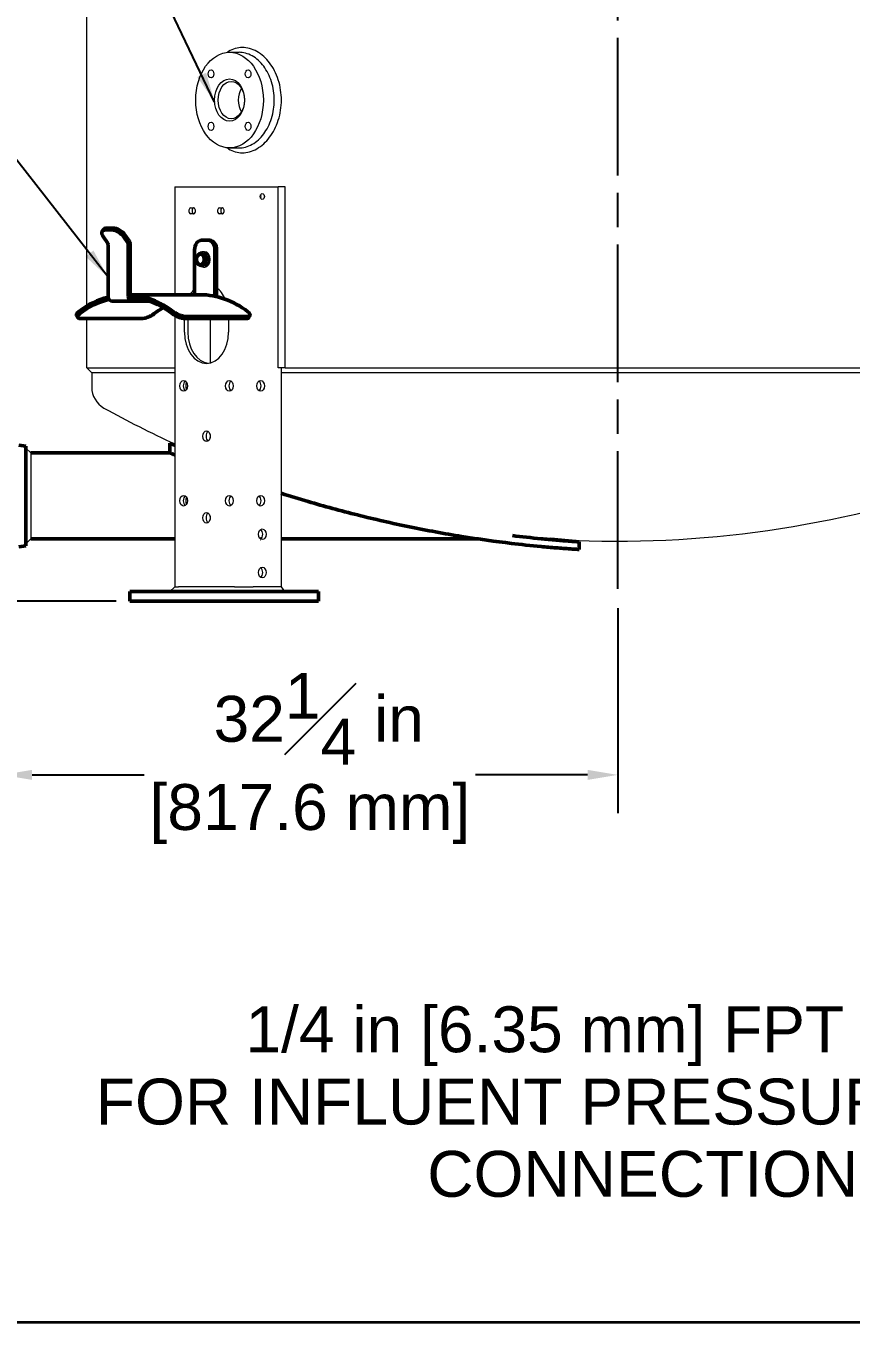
# Model space of a CAD drawing. Header units: inches. Extents: x 20 to 536, y 8 to 344.
# Drawn here: x 82.2 to 125.3, y 8 to 75.7 of the extents above; entities that cross this region are included whole.
import ezdxf

# ---------------------------------------------------------------- set-up
doc = ezdxf.new("R2010")
doc.units = ezdxf.units.IN
doc.header["$LTSCALE"] = 16
doc.header["$MEASUREMENT"] = 0
doc.linetypes.add('CHAIN', pattern=[0.7087, 0.4724, -0.0591, 0.1181, -0.0591])
doc.layers.get('0').update_dxf_attribs({"lineweight": 25})
for name, color, linetype, lineweight in [('Border', 7, 'Continuous', 35), ('Dimension (ANSI)', 7, 'Continuous', 25), ('Symbol (ANSI)', 7, 'Continuous', 25), ('Visible (ANSI)', 7, 'Continuous', 50)]:
    doc.layers.add(name, color=color, linetype=linetype, lineweight=lineweight)
doc.layers.add('Centerline', color=5, linetype='CHAIN', lineweight=25, true_color=0x0000ff)
doc.styles.add('Standard D-E', font='arial.ttf')
doc.dimstyles.new('in [mm] D-E NeptuneBenson', dxfattribs={"dimscale": 16, "dimtxt": 0.15, "dimasz": 0.098425, "dimexe": 0.125, "dimexo": 0.063, "dimgap": 0.031496, "dimtad": 0, "dimtih": 1, "dimtoh": 1, "dimdec": 4, "dimrnd": 1e-08, "dimzin": 3, "dimdsep": 46, "dimlunit": 5, "dimtxsty": 'Standard D-E', "dimcen": 0.09, "dimdle": 0.393701, "dimclrd": 256, "dimclre": 256, "dimclrt": 256, "dimadec": 1, "dimazin": 1, "dimtfac": 1, "dimtofl": 0, "dimtmove": 0, "dimatfit": 3, "dimfxl": 1, "dimfrac": 1, "dimtolj": 1, "dimtzin": 4, "dimlwd": -1, "dimlwe": -1, "dimarcsym": 0})
doc.dimstyles.new('in [mm] D-E NeptuneBenson$7', dxfattribs={"dimscale": 16, "dimtxt": 0.15, "dimasz": 0.098425, "dimexe": 0.125, "dimexo": 0.063, "dimgap": 0.031496, "dimtad": 0, "dimtih": 1, "dimtoh": 1, "dimdec": 4, "dimrnd": 1e-08, "dimzin": 3, "dimdsep": 46, "dimlunit": 5, "dimtxsty": 'Standard D-E', "dimcen": 0.09, "dimdle": 0.393701, "dimclrd": 256, "dimclre": 256, "dimclrt": 256, "dimadec": 1, "dimazin": 1, "dimtfac": 1, "dimtofl": 0, "dimtmove": 0, "dimatfit": 3, "dimfxl": 1, "dimfrac": 1, "dimtolj": 1, "dimtzin": 4, "dimlwd": -1, "dimlwe": -1, "dimarcsym": 0})

# ---------------------------------------------------------------- blocks, each defined once
blk = doc.blocks.new('Borders 22x34_D')
at = {"layer": 'Border'}
for q in [(33.5, 0.5), (7.8115, 0.5)]:
    blk.add_line((1.25, 0.5), q, dxfattribs=at)
blk = doc.blocks.new('*D23')
at = {"layer": 'Defpoints', "color": 0, "transparency": 16777216}
for p in [(52.701, 133.866), (84.016, 133.866), (87.587, 45.678)]:
    blk.add_point(p, dxfattribs=at)
at = {"layer": 'Dimension (ANSI)', "transparency": 16777216}
for p, q in [((83.008, 133.866), (50.701, 133.866)), ((52.701, 132.291), (52.701, 109.677)), ((52.701, 47.253), (52.701, 99.641)), ((86.579, 45.678), (50.701, 45.678))]:
    blk.add_line(p, q, dxfattribs=at)
for points in [[(52.438, 132.291), (52.963, 132.291), (52.701, 133.866)], [(52.438, 47.253), (52.963, 47.253), (52.701, 45.678)]]:
    blk.add_solid(points, dxfattribs=at)
at = {"layer": 'Dimension (ANSI)', "transparency": 16777216, "char_height": 2.4, "attachment_point": 5, "style": 'Standard D-E'}
for s, insert in [('\\A1; 88{\\H1x;\\S3#16;} in', (52.701, 107.635)), ('\\A1;[2240.0 mm]', (52.701, 102.617))]:
    blk.add_mtext(s, dxfattribs=dict(at, insert=insert))
blk = doc.blocks.new('*D28')
at = {"layer": 'Defpoints', "color": 0, "transparency": 16777216}
for p in [(34.939, 144.01), (37.41, 144.01), (87.88, 45.678)]:
    blk.add_point(p, dxfattribs=at)
at = {"layer": 'Dimension (ANSI)', "transparency": 16777216}
for p, q in [((34.939, 142.435), (34.939, 99.71)), ((34.939, 47.253), (34.939, 89.719)), ((86.872, 45.678), (32.939, 45.678))]:
    blk.add_line(p, q, dxfattribs=at)
for points in [[(34.676, 142.435), (35.201, 142.435), (34.939, 144.01)], [(34.676, 47.253), (35.201, 47.253), (34.939, 45.678)]]:
    blk.add_solid(points, dxfattribs=at)
at = {"layer": 'Dimension (ANSI)', "transparency": 16777216, "char_height": 2.4, "attachment_point": 5, "style": 'Standard D-E'}
for s, insert in [('\\A1; 98{\\H1x;\\S5#16;} in', (34.939, 97.668)), ('\\A1;[2497.6 mm]', (34.939, 92.672))]:
    blk.add_mtext(s, dxfattribs=dict(at, insert=insert))
blk = doc.blocks.new('*D30')
at = {"layer": 'Defpoints', "color": 0, "transparency": 16777216}
for p in [(80.9, 46.678), (113.09, 46.319), (113.09, 36.599)]:
    blk.add_point(p, dxfattribs=at)
at = {"layer": 'Dimension (ANSI)', "transparency": 16777216}
for p, q in [((80.9, 45.67), (80.9, 34.599)), ((113.09, 45.311), (113.09, 34.599)), ((82.475, 36.599), (88.329, 36.599)), ((111.516, 36.599), (105.662, 36.599))]:
    blk.add_line(p, q, dxfattribs=at)
for points in [[(82.475, 36.862), (82.475, 36.337), (80.9, 36.599)], [(111.516, 36.862), (111.516, 36.337), (113.09, 36.599)]]:
    blk.add_solid(points, dxfattribs=at)
at = {"layer": 'Dimension (ANSI)', "transparency": 16777216, "char_height": 2.4, "attachment_point": 5, "style": 'Standard D-E'}
for s, insert in [('\\A1; 32{\\H1x;\\S1#4;} in', (96.995, 39.53)), ('\\A1;[817.6 mm]', (96.995, 34.557))]:
    blk.add_mtext(s, dxfattribs=dict(at, insert=insert))
blk = doc.blocks.new('*D31')
at = {"layer": 'Defpoints', "color": 0, "transparency": 16777216}
for p in [(71.053, 51.178), (76.353, 51.178), (87.88, 45.678)]:
    blk.add_point(p, dxfattribs=at)
at = {"layer": 'Dimension (ANSI)', "transparency": 16777216}
for p, q in [((75.345, 51.178), (69.053, 51.178)), ((71.053, 49.603), (71.053, 47.253)), ((86.872, 45.678), (69.053, 45.678)), ((71.053, 45.678), (71.053, 37.53)), ((71.053, 37.53), (69.478, 37.53))]:
    blk.add_line(p, q, dxfattribs=at)
for points in [[(70.79, 49.603), (71.315, 49.603), (71.053, 51.178)], [(70.79, 47.253), (71.315, 47.253), (71.053, 45.678)]]:
    blk.add_solid(points, dxfattribs=at)
at = {"layer": 'Dimension (ANSI)', "transparency": 16777216, "char_height": 2.4, "attachment_point": 5, "style": 'Standard D-E'}
for s, insert in [('\\A1; 5{\\H1x;\\S1#2;} in', (60.811, 40.465)), ('\\A1;[139.7 mm]', (60.811, 35.488))]:
    blk.add_mtext(s, dxfattribs=dict(at, insert=insert))

msp = doc.modelspace()

# ---------------------------------------------------------------- linework, layer by layer
at = {"layer": 'Centerline', "ltscale": 0.952448}
msp.add_line((113.09041, 46.31921), (113.09041, 145.96279), dxfattribs=at)
at = {"layer": 'Visible (ANSI)', "linetype": 'Continuous', "lineweight": 18}
for p, q in [((85.33839, 61.10299), (85.33839, 109.11565)), ((92.79502, 74.36565), (93.2903, 74.36565)), ((92.79502, 69.36565), (93.2903, 69.36565)), ((89.93192, 67.32815), (90.13401, 67.32815)), ((89.93192, 67.32815), (89.93192, 61.69498)), ((90.13401, 67.32815), (93.04729, 67.32815)), ((93.04729, 67.32815), (94.0231, 67.32815)), ((94.0231, 67.32815), (95.33112, 67.32815)), ((95.70203, 67.32815), (95.33112, 67.32815)), ((95.33112, 57.86565), (95.33112, 67.32815)), ((95.70203, 57.86565), (95.70203, 67.32815)), ((90.77394, 66.23315), (90.90829, 66.23315)), ((90.90829, 65.92315), (90.77394, 65.92315)), ((92.27301, 66.23315), (92.40736, 66.23315)), ((92.40736, 65.92315), (92.27301, 65.92315)), ((91.44216, 63.94415), (91.49873, 63.94415)), ((91.44216, 63.13215), (91.49873, 63.13215)), ((85.33839, 57.86565), (85.33839, 60.44547)), ((89.93192, 60.62028), (89.93192, 46.42815)), ((90.43807, 59.73815), (90.43807, 60.44668)), ((90.61484, 60.44547), (90.61484, 59.73815)), ((91.77879, 60.44547), (91.77879, 58.13001)), ((92.74324, 60.44547), (92.74324, 59.73815)), ((85.33839, 57.86565), (89.93192, 57.86565)), ((85.59041, 57.61565), (85.34041, 57.86565)), ((85.59041, 57.61565), (85.59041, 56.86539)), ((89.93192, 57.61565), (85.59041, 57.61565)), ((95.70203, 57.86565), (95.33112, 57.86565)), ((95.4911, 57.86565), (95.4911, 46.42815)), ((130.68973, 57.61565), (95.4911, 57.61565)), ((95.70203, 57.86565), (130.4788, 57.86565)), ((91.77879, 54.38439), (91.77879, 54.20991)), ((82.40041, 53.42815), (82.15041, 53.67815)), ((82.40041, 53.42815), (82.40041, 48.92815)), ((91.77879, 50.12139), (91.77879, 49.94691)), ((82.40041, 48.92815), (82.15041, 48.67815)), ((89.93192, 46.42815), (89.68192, 46.17815)), ((89.93192, 46.42815), (90.13401, 46.42815)), ((93.04729, 46.42815), (90.13401, 46.42815)), ((93.04729, 46.42815), (94.0231, 46.42815)), ((95.4911, 46.42815), (94.0231, 46.42815)), ((95.4911, 46.42815), (95.66787, 46.17815))]:
    msp.add_line(p, q, dxfattribs=at)
at = {"layer": 'Visible (ANSI)'}
for p, q in [((86.20382, 65.1099), (86.13882, 65.01798)), ((86.29706, 65.08286), (86.65062, 65.08286)), ((86.71562, 65.17478), (86.36206, 65.17478)), ((86.41675, 64.41359), (86.19351, 64.7293)), ((87.25417, 64.7293), (87.47741, 64.41359)), ((87.54241, 64.50551), (87.31917, 64.82123)), ((91.32195, 64.53815), (91.6755, 64.53815)), ((91.76743, 64.53815), (91.6755, 64.53815)), ((86.44368, 61.62518), (86.44368, 64.32167)), ((87.50434, 64.32167), (87.50434, 61.62518)), ((87.59626, 61.62518), (87.59626, 64.32167)), ((90.9684, 61.69498), (90.9684, 64.03815)), ((91.39804, 63.86046), (91.26164, 63.86046)), ((91.39804, 63.86046), (91.50334, 63.79608)), ((91.60863, 63.73169), (91.47223, 63.73169)), ((91.50334, 63.79608), (91.60863, 63.73169)), ((91.60863, 63.73169), (91.62185, 63.57053)), ((92.02906, 64.03815), (92.02906, 61.62518)), ((92.12098, 61.62518), (92.12098, 64.03815)), ((91.45092, 63.21584), (91.31451, 63.21584)), ((91.54299, 63.31261), (91.45092, 63.21584)), ((91.63507, 63.40938), (91.49867, 63.40938)), ((91.63507, 63.40938), (91.54299, 63.31261)), ((91.62185, 63.57053), (91.63507, 63.40938)), ((91.27387, 61.69498), (87.59626, 61.69498)), ((87.68819, 61.36518), (86.62753, 61.36518)), ((88.09395, 61.49518), (87.68819, 61.49518)), ((87.68819, 61.36518), (88.57918, 61.36518)), ((84.84638, 60.50777), (84.79727, 60.61769)), ((88.18561, 60.44547), (85.00363, 60.44547)), ((90.47304, 60.44547), (93.65502, 60.44547)), ((93.70412, 60.55537), (90.52214, 60.55537)), ((93.81227, 60.50777), (93.86138, 60.61769)), ((82.15041, 53.78772), (81.78041, 53.83315)), ((82.15041, 48.56858), (82.15041, 53.78772)), ((89.67913, 53.92815), (89.67913, 53.42815)), ((89.67913, 53.42815), (82.40041, 53.42815)), ((82.40041, 48.92815), (89.93192, 48.92815)), ((94.41436, 48.92815), (94.42671, 48.92815)), ((95.4911, 48.92815), (105.80275, 48.92815)), ((109.58595, 48.92679), (111.07233, 48.77765)), ((111.07233, 48.77765), (111.07233, 48.38061)), ((82.15041, 48.56858), (81.78041, 48.52315)), ((87.58686, 46.17815), (87.87976, 46.17815)), ((87.58686, 46.17815), (87.58686, 45.67815)), ((93.62146, 46.17815), (87.87976, 46.17815)), ((93.62146, 46.17815), (95.03568, 46.17815)), ((97.157, 46.17815), (95.03568, 46.17815)), ((97.157, 46.17815), (97.44989, 46.17815)), ((97.44989, 46.17815), (97.44989, 45.67815)), ((87.87976, 45.67815), (87.58686, 45.67815)), ((93.62146, 45.67815), (87.87976, 45.67815)), ((95.03568, 45.67815), (93.62146, 45.67815)), ((97.157, 45.67815), (95.03568, 45.67815)), ((97.44989, 45.67815), (97.157, 45.67815))]:
    msp.add_line(p, q, dxfattribs=at)
at = {"layer": 'Visible (ANSI)', "linetype": 'Continuous', "lineweight": 18}
for centre, radius, start, end in [((86.83841, 56.86539), 1.248, 180, 240.9488246), ((113.09041, 104.12565), 55.31, 240.9488246, 245.2472322), ((113.09041, 104.12565), 55.31, 266.367281, 288.5537465)]:
    msp.add_arc(centre, radius, start, end, dxfattribs=at)
for centre, major_axis in [((92.79502, 71.86565), (0, 2.5)), ((91.82627, 73.23567), (0, 0.21094)), ((93.76377, 73.23567), (0, -0.21094)), ((92.79502, 71.86565), (0, -1.105)), ((92.88694, 71.86565), (0, 0.975)), ((91.82627, 70.49563), (0, 0.21094)), ((93.76377, 70.49563), (0, -0.21094)), ((94.50893, 66.82815), (0, -0.155)), ((90.39423, 56.92815), (0, -0.28)), ((92.78708, 56.92815), (0, -0.28)), ((94.41908, 56.92815), (0, 0.28)), ((91.59065, 54.29715), (0, -0.28)), ((90.39423, 50.92815), (0, -0.28)), ((92.78708, 50.92815), (0, -0.28)), ((94.41908, 50.92815), (0, 0.28)), ((91.59065, 50.03415), (0, -0.28)), ((94.50893, 49.17415), (0, -0.28)), ((94.50893, 47.17415), (0, -0.28))]:
    msp.add_ellipse(centre, major_axis=major_axis, ratio=0.70710678, dxfattribs=at)
for centre, major_axis, start_param, end_param in [((93.94053, 71.86565), (0, -0.975), 4.01124167, 5.41353629), ((94.33215, 66.82815), (0, 0.155), 4.07971898, 5.34505898), ((90.77394, 66.07815), (0, -0.155), 3.14159265, 6.28318531), ((90.95072, 66.07815), (0, 0.155), 0.19477764, 2.94681501), ((90.90829, 66.07815), (0, 0.155), 3.14159265, 6.28318531), ((92.27301, 66.07815), (0, -0.155), 3.14159265, 6.28318531), ((92.44979, 66.07815), (0, 0.155), 0.19477764, 2.94681501), ((92.40736, 66.07815), (0, 0.155), 3.14159265, 6.28318531), ((91.44216, 63.53815), (0, -0.406), 5.48647765, 10.07843389), ((91.49873, 63.53815), (0, -0.406), 0, 3.14159265), ((91.59065, 60.61815), (0, 1.63), 0.57029133, 0.84913897), ((91.76743, 60.61815), (0, -1.63), 3.90758363, 3.99073162), ((91.59065, 60.61815), (0, -1.63), 2.11404801, 2.66345926), ((91.59065, 59.73815), (0, -1.63), 4.71238898, 7.85398163), ((91.76743, 59.73815), (0, -1.63), 4.71238898, 6.20642283), ((90.571, 56.92815), (0, -0.28), 3.60436277, 5.82041519), ((90.70677, 56.92815), (0, 0.28), 0.90964484, 2.23194781), ((92.96385, 56.92815), (0, -0.28), 3.60436277, 5.82041519), ((94.2423, 56.92815), (0, 0.28), 3.60436277, 5.82041519), ((91.76743, 54.29715), (0, -0.28), 3.60436277, 5.82041519), ((90.571, 50.92815), (0, -0.28), 3.60436277, 5.82041519), ((90.70677, 50.92815), (0, 0.28), 0.90964484, 2.23194781), ((92.96385, 50.92815), (0, -0.28), 3.60436277, 5.82041519), ((94.2423, 50.92815), (0, 0.28), 3.60436277, 5.82041519), ((91.76743, 50.03415), (0, -0.28), 3.60436277, 5.82041519), ((94.33215, 49.17415), (0, 0.28), 3.60436277, 5.82041519), ((94.33215, 47.17415), (0, 0.28), 3.60436277, 5.82041519)]:
    msp.add_ellipse(centre, major_axis=major_axis, ratio=0.70710678, start_param=start_param, end_param=end_param, dxfattribs=at)
at = {"layer": 'Visible (ANSI)'}
for centre, major_axis, ratio, start_param, end_param in [((86.54706, 64.7293), (-0.40825, 0.28868), 0.5, 5.6677056, 7.23850193), ((86.61206, 64.82123), (-0.40825, 0.28868), 0.5, 5.6677056, 6.28318531), ((86.90062, 64.7293), (0.40825, -0.28868), 0.5, 0.95531662, 2.52611294), ((86.96562, 64.82123), (-0.40825, 0.28868), 0.5, 4.09690927, 5.6677056), ((86.35175, 64.32167), (0, -0.13), 0.70710678, 1.57079633, 2.35619449), ((87.41241, 64.32167), (0, 0.13), 0.70710678, 4.71238898, 5.49778714), ((87.41241, 64.32167), (0, -0.26), 0.70710678, 1.57079633, 2.35619449), ((91.32195, 64.03815), (0, 0.5), 0.70710678, 0, 1.57079633), ((91.6755, 64.03815), (0, 0.5), 0.70710678, 4.71238898, 6.28318531), ((91.76743, 64.03815), (0, 0.5), 0.70710678, 4.71238898, 6.28318531), ((91.27033, 63.53815), (0, -0.281), 0.70710678, 3.78067574, 4.82787329), ((91.27033, 63.53815), (0, 0.281), 0.70710678, 5.87507084, 6.92226839), ((91.27033, 63.53815), (0, 0.281), 0.70710678, 4.82787329, 5.87507084), ((91.44216, 63.53815), (0, 0.281), 0.70710678, 5.60851897, 6.14162272), ((91.44216, 63.53815), (0, -0.281), 0.70710678, 1.26267001, 2.10989127), ((91.27033, 63.53815), (0, -0.281), 0.70710678, 4.82787329, 5.87507084), ((91.27033, 63.53815), (0, -0.281), 0.70710678, 5.87507084, 6.92226839), ((91.27033, 63.53815), (0, 0.281), 0.70710678, 3.78067574, 4.82787329), ((91.44216, 63.53815), (0, -0.281), 0.70710678, 0.31182048, 0.9663457), ((87.38478, 54.32498), (0, 7.37), 0.70710678, 5.78754415, 6.24259348), ((91.27387, 54.32498), (0, 7.37), 0.70710678, 5.78754415, 6.28318531), ((87.38478, 54.32498), (0, 7.37), 0.70710678, 0.18090041, 0.49564116), ((87.38478, 54.32498), (0, 7.24), 0.70710678, 0.17578008, 0.49442012), ((86.62753, 61.62518), (0, -0.26), 0.70710678, 4.71238898, 6.28318531), ((87.68819, 61.62518), (0, -0.26), 0.70710678, 4.71238898, 6.28318531), ((87.68819, 61.62518), (0, -0.13), 0.70710678, 4.71238898, 6.28318531), ((87.38478, 54.32498), (0, 7.24), 0.70710678, 5.78876518, 6.23927868), ((91.27387, 54.32498), (0, 7.24), 0.70710678, 0.38961712, 0.49442012), ((91.93713, 61.62518), (0, 0.13), 0.70710678, 4.65113704, 4.71238898), ((91.93713, 61.62518), (0, -0.26), 0.70710678, 1.46300553, 1.57079633)]:
    msp.add_ellipse(centre, major_axis=major_axis, ratio=ratio, start_param=start_param, end_param=end_param, dxfattribs=at)
at = {"layer": 'Visible (ANSI)', "linetype": 'Continuous', "lineweight": 18}
for points, knots in [([(92.66412, 69.37254), (92.68801, 69.35613), (92.7122, 69.34046), (92.85185, 69.25539), (92.97312, 69.20231), (93.2195, 69.13268), (93.34462, 69.11614), (93.58891, 69.11614), (93.71637, 69.13268), (93.97234, 69.20231), (94.10084, 69.25539), (94.34941, 69.39573), (94.46967, 69.4831), (94.69369, 69.68495), (94.79742, 69.79946), (94.98206, 70.04345), (95.0693, 70.18129), (95.22381, 70.48147), (95.29108, 70.64381), (95.39943, 70.98248), (95.44059, 71.1591), (95.49464, 71.51431), (95.50752, 71.69291), (95.50752, 72.03839), (95.49464, 72.217), (95.44059, 72.57221), (95.39943, 72.74882), (95.29108, 73.0875), (95.22381, 73.24984), (95.0693, 73.55002), (94.98206, 73.68786), (94.79742, 73.93185), (94.69369, 74.04635), (94.46967, 74.24821), (94.34941, 74.33558), (94.10084, 74.47591), (93.97234, 74.52899), (93.71637, 74.59863), (93.58891, 74.61517), (93.34462, 74.61517), (93.2195, 74.59863), (92.97312, 74.52899), (92.85185, 74.47591), (92.7122, 74.39085), (92.68801, 74.37518), (92.66412, 74.35877)], [7.61823811, 7.61823811, 7.61823811, 7.61823811, 7.89764822, 7.89764822, 9.21392004, 9.21392004, 10.53019187, 10.53019187, 11.8464637, 11.8464637, 13.16273552, 13.16273552, 14.47900735, 14.47900735, 15.79527917, 15.79527917, 17.11155532, 17.11155532, 18.42783146, 18.42783146, 19.7441076, 19.7441076, 21.06038374, 21.06038374, 22.37665988, 22.37665988, 23.69293603, 23.69293603, 25.00921217, 25.00921217, 26.32548831, 26.32548831, 27.64176013, 27.64176013, 28.95803196, 28.95803196, 30.27430379, 30.27430379, 31.59057561, 31.59057561, 32.90684744, 32.90684744, 34.22311926, 34.22311926, 34.50252938, 34.50252938, 34.50252938, 34.50252938]), ([(93.2903, 69.36565), (93.40134, 69.36565), (93.51712, 69.38069), (93.74941, 69.444), (93.86592, 69.49225), (94.09112, 69.61985), (94.19999, 69.69928), (94.40263, 69.88283), (94.49639, 69.98695), (94.6632, 70.20882), (94.74196, 70.33416), (94.88139, 70.60713), (94.94206, 70.75474), (95.03975, 71.06269), (95.07684, 71.22327), (95.12554, 71.54623), (95.13714, 71.70861), (95.13714, 72.0227), (95.12554, 72.18508), (95.07684, 72.50804), (95.03975, 72.66862), (94.94206, 72.97657), (94.88139, 73.12418), (94.74196, 73.39714), (94.6632, 73.52249), (94.49639, 73.74436), (94.40263, 73.84848), (94.19999, 74.03202), (94.09112, 74.11146), (93.86592, 74.23905), (93.74941, 74.28731), (93.51712, 74.35062), (93.40134, 74.36565), (93.2903, 74.36565)], [-28.71993917, -28.71993917, -28.71993917, -28.71993917, -27.52327633, -27.52327633, -26.32661349, -26.32661349, -25.12995065, -25.12995065, -23.93328781, -23.93328781, -22.73662239, -22.73662239, -21.53995696, -21.53995696, -20.34329154, -20.34329154, -19.14662612, -19.14662612, -17.94996069, -17.94996069, -16.75329527, -16.75329527, -15.55662984, -15.55662984, -14.35996442, -14.35996442, -13.16330158, -13.16330158, -11.96663874, -11.96663874, -10.7699759, -10.7699759, -9.57331306, -9.57331306, -9.57331306, -9.57331306])]:
    msp.add_open_spline(points, degree=3, knots=knots, dxfattribs=at)
at = {"layer": 'Visible (ANSI)'}
for points in [[(91.07748, 63.66693), (91.10908, 63.71879), (91.15182, 63.7637)], [(91.15182, 63.7637), (91.19455, 63.80861), (91.26164, 63.86046)], [(91.26164, 63.86046), (91.30032, 63.82596), (91.34919, 63.79608)], [(91.34919, 63.79608), (91.39806, 63.76619), (91.47223, 63.73169)], [(91.47223, 63.73169), (91.46157, 63.64532), (91.4677, 63.57053)], [(91.07296, 63.50577), (91.06682, 63.58057), (91.07748, 63.66693)], [(91.10392, 63.34462), (91.07909, 63.43098), (91.07296, 63.50577)], [(91.19147, 63.28023), (91.1426, 63.31011), (91.10392, 63.34462)], [(91.31451, 63.21584), (91.24034, 63.25035), (91.19147, 63.28023)], [(91.38884, 63.31261), (91.34611, 63.2677), (91.31451, 63.21584)], [(91.49867, 63.40938), (91.43158, 63.35752), (91.38884, 63.31261)], [(91.4677, 63.57053), (91.47384, 63.49574), (91.49867, 63.40938)]]:
    msp.add_rational_spline(points, [1, 1.0379548493, 1], degree=2, dxfattribs=at)
for points, knots in [([(84.90627, 60.8081), (84.86718, 60.77822), (84.83464, 60.74555), (84.7951, 60.6841), (84.78809, 60.65536), (84.79361, 60.62734), (84.79518, 60.62244), (84.79732, 60.61771)], [5.7511729, 5.7511729, 5.7511729, 5.7511729, 6.23002731, 6.23002731, 6.70888172, 6.70888172, 6.81364761, 6.81364761, 6.81364761, 6.81364761]), ([(85.00363, 60.44547), (84.95924, 60.44547), (84.91937, 60.4522), (84.86287, 60.47923), (84.84625, 60.49949), (84.83721, 60.54542), (84.84423, 60.57415), (84.8838, 60.63552), (84.91638, 60.66813), (84.95549, 60.69795)], [7.66611289, 7.66611289, 7.66611289, 7.66611289, 8.14452025, 8.14452025, 8.6229276, 8.6229276, 9.10179881, 9.10179881, 9.58067001, 9.58067001, 9.58067001, 9.58067001]), ([(88.84458, 60.69795), (88.80546, 60.66813), (88.75519, 60.63552), (88.64348, 60.57415), (88.58203, 60.54542), (88.46545, 60.49949), (88.40256, 60.47923), (88.28485, 60.4522), (88.23001, 60.44547), (88.18561, 60.44547)], [5.75155612, 5.75155612, 5.75155612, 5.75155612, 6.23042733, 6.23042733, 6.70929853, 6.70929853, 7.18770589, 7.18770589, 7.66611324, 7.66611324, 7.66611324, 7.66611324]), ([(89.81407, 60.69795), (89.85319, 60.66813), (89.90346, 60.63552), (90.01517, 60.57415), (90.07662, 60.54542), (90.1932, 60.49949), (90.25609, 60.47923), (90.3738, 60.4522), (90.42864, 60.44547), (90.47304, 60.44547)], [1.91849933, 1.91849933, 1.91849933, 1.91849933, 2.39737053, 2.39737053, 2.87624174, 2.87624174, 3.35464909, 3.35464909, 3.83305645, 3.83305645, 3.83305645, 3.83305645]), ([(90.52214, 60.55537), (90.47775, 60.55537), (90.42291, 60.5621), (90.30519, 60.58914), (90.24231, 60.6094), (90.12574, 60.65536), (90.0643, 60.6841), (89.95263, 60.74555), (89.90238, 60.77822), (89.86329, 60.8081)], [3.83284768, 3.83284768, 3.83284768, 3.83284768, 4.3112545, 4.3112545, 4.78966133, 4.78966133, 5.26851574, 5.26851574, 5.74737015, 5.74737015, 5.74737015, 5.74737015]), ([(93.65502, 60.44547), (93.69941, 60.44547), (93.73928, 60.4522), (93.78959, 60.47627), (93.80457, 60.49094), (93.81221, 60.5078)], [3.833056446, 3.833056446, 3.833056446, 3.833056446, 4.311463801, 4.311463801, 4.685104943, 4.685104943, 4.685104943, 4.685104943]), ([(93.75238, 60.8081), (93.79147, 60.77822), (93.82401, 60.74555), (93.86355, 60.6841), (93.87056, 60.65536), (93.86151, 60.6094), (93.84489, 60.58914), (93.78838, 60.5621), (93.74852, 60.55537), (93.70412, 60.55537)], [1.91832521, 1.91832521, 1.91832521, 1.91832521, 2.39717963, 2.39717963, 2.87603404, 2.87603404, 3.35444086, 3.35444086, 3.83284768, 3.83284768, 3.83284768, 3.83284768]), ([(89.93192, 53.82347), (89.91629, 53.82991), (89.90128, 53.8361), (89.82766, 53.86649), (89.77268, 53.88928), (89.7168, 53.91248), (89.70247, 53.91844), (89.68363, 53.92628), (89.67913, 53.92815), (89.67913, 53.92815)], [-50.59931098, -50.59931098, -50.59931098, -50.59931098, -50.4189957, -50.4189957, -49.67261072, -49.67261072, -49.29941823, -49.29941823, -48.92622574, -48.92622574, -48.92622574, -48.92622574]), ([(89.93192, 53.32481), (89.91635, 53.33115), (89.9014, 53.33723), (89.82777, 53.36723), (89.77276, 53.38974), (89.71683, 53.41267), (89.70249, 53.41856), (89.68363, 53.4263), (89.67913, 53.42815), (89.67913, 53.42815)], [-50.59854488, -50.59854488, -50.59854488, -50.59854488, -50.4189957, -50.4189957, -49.67261072, -49.67261072, -49.29941823, -49.29941823, -48.92622574, -48.92622574, -48.92622574, -48.92622574]), ([(111.07233, 48.38061), (111.07233, 48.38061), (111.07044, 48.38073), (111.06299, 48.38118), (111.05744, 48.38152), (111.03666, 48.38278), (111.01722, 48.38398), (110.97199, 48.38678), (110.94242, 48.38862), (110.87874, 48.39266), (110.84459, 48.39484), (110.73917, 48.40169), (110.66502, 48.40664), (110.48244, 48.41915), (110.36339, 48.42762), (110.11899, 48.44579), (109.99358, 48.45547), (109.61091, 48.48627), (109.34731, 48.50911), (108.55215, 48.58333), (108.01671, 48.64066), (106.69605, 48.79758), (105.82068, 48.91895), (104.03044, 49.20808), (103.11548, 49.37587), (101.28899, 49.75235), (100.37737, 49.96105), (98.59929, 50.40656), (97.73281, 50.64333), (96.45089, 51.0186), (95.97422, 51.16341), (95.4911, 51.31602)], [-97.85245148, -97.85245148, -97.85245148, -97.85245148, -97.75604825, -97.75604825, -97.65964502, -97.65964502, -97.46683856, -97.46683856, -97.21675666, -97.21675666, -96.96667475, -96.96667475, -96.46651094, -96.46651094, -95.63284618, -95.63284618, -94.79918142, -94.79918142, -93.13185191, -93.13185191, -89.79719287, -89.79719287, -84.1059214, -84.1059214, -78.41464994, -78.41464994, -72.72337847, -72.72337847, -67.032107, -67.032107, -63.86517035, -63.86517035, -63.86517035, -63.86517035]), ([(111.07233, 48.77765), (111.07233, 48.77765), (111.07044, 48.77777), (111.06299, 48.77826), (111.05743, 48.77863), (111.03663, 48.77999), (111.01718, 48.78127), (110.97191, 48.78428), (110.94232, 48.78626), (110.87858, 48.79059), (110.84441, 48.79294), (110.73891, 48.80028), (110.6647, 48.80557), (110.48198, 48.81892), (110.36284, 48.82795), (110.11826, 48.84724), (109.99276, 48.85751), (109.60982, 48.89009), (109.34604, 48.91415), (108.57247, 48.98991), (108.05926, 49.04694), (107.5877, 49.10464)], [-97.85245148, -97.85245148, -97.85245148, -97.85245148, -97.75604825, -97.75604825, -97.65964502, -97.65964502, -97.46683856, -97.46683856, -97.21675666, -97.21675666, -96.96667475, -96.96667475, -96.46651094, -96.46651094, -95.63284618, -95.63284618, -94.79918142, -94.79918142, -93.13185191, -93.13185191, -89.9361596, -89.9361596, -89.9361596, -89.9361596])]:
    msp.add_open_spline(points, degree=3, knots=knots, dxfattribs=at)
msp.add_open_spline([(89.67913, 53.92815), (89.76328, 53.89456), (89.84755, 53.86116), (89.93192, 53.82797)], degree=3, dxfattribs=at)

# ---------------------------------------------------------------- block references
at = {"xscale": 16, "yscale": 16, "zscale": 16}
msp.add_blockref('Borders 22x34_D', (0, 0), dxfattribs=at)

# ---------------------------------------------------------------- texts
at = {"layer": 'Symbol (ANSI)', "insert": (142.61933, 24.50228), "char_height": 2.4000001, "width": 57.7646391, "attachment_point": 3, "line_spacing_factor": 0.944221, "style": 'Standard D-E'}
msp.add_mtext('\\fArial|b0|i0;1/4 in [6.35 mm] FPT (FARSIDE) \\P\\fArial|b0|i0;FOR INFLUENT PRESSURE GAUGE \\P\\fArial|b0|i0;CONNECTION (by others)', dxfattribs=at)

# ---------------------------------------------------------------- dimensions: what is measured, and where the dimension line sits
at = {"layer": 'Dimension (ANSI)'}
for base, p1, p2, angle, text, override, picture, middle in [((34.938616, 144.009798), (87.879756, 45.678154), (37.410199, 144.009798), 90, ' <> in\\X[2497.6 mm]', {"dimgap": 0.031496, "dimdec": 4, "dimpost": '', "dimse2": 1, "dimtol": 0, "dimlim": 0, "dimtp": 0, "dimtm": 0, "dimtdec": 2, "dimatfit": 1}, '*D28', (34.938616, 94.714404)), ((52.70066, 133.86565), (87.58686, 45.67815), (84.016, 133.86565), 90, ' <> in\\X[2240.0 mm]', {"dimgap": 0.031496, "dimdec": 4, "dimpost": '', "dimtol": 0, "dimlim": 0, "dimtp": 0, "dimtm": 0, "dimtdec": 2, "dimatfit": 1}, '*D23', (52.70066, 104.65929)), ((71.05261, 51.17815), (87.87976, 45.67815), (76.35317, 51.17815), 90, ' <> in\\X[139.7 mm]', {"dimgap": 0.031496, "dimdec": 3, "dimpost": '', "dimtol": 0, "dimlim": 0, "dimtp": 0, "dimtm": 0, "dimtdec": 2, "dimatfit": 2}, '*D31', (60.81125, 37.53049)), ((113.09041, 36.59941), (80.90041, 46.67815), (113.09041, 46.31921), 180, ' <> in\\X[817.6 mm]', {"dimgap": 0.031496, "dimtih": 0, "dimtoh": 0, "dimdec": 3, "dimpost": '', "dimtol": 0, "dimlim": 0, "dimtp": 0, "dimtm": 0, "dimtdec": 2, "dimatfit": 1}, '*D30', (96.99541, 36.59941))]:
    dim = msp.add_linear_dim(base=base, p1=p1, p2=p2, angle=angle, text=text, dimstyle='in [mm] D-E NeptuneBenson', override=override, dxfattribs=at)
    dim.commit()
    dim.dimension.update_dxf_attribs({"geometry": picture, "text_midpoint": middle, "dimtype": 160})

# ---------------------------------------------------------------- leaders
at = {"layer": 'Symbol (ANSI)', "annotation_type": 0, "has_hookline": 1, "hookline_direction": 1}
for points, override, text_width in [([(92.01689, 71.76528), (84.88668, 86.67739), (83.31187, 86.67739)], {"dimtad": 0}, 24.7678), ([(86.44368, 62.60409), (81.12075, 69.4372), (79.54595, 69.4372)], {"dimtad": 0}, 15.52306), ([(151.72512, 67.75026), (144.69807, 23.30228), (143.12327, 23.30228)], {"dimasz": 0.098425, "dimtad": 0, "dimldrblk": 'Dot'}, 56.36399)]:
    msp.add_leader(points, dimstyle='in [mm] D-E NeptuneBenson$7', override=override, dxfattribs=dict(at, text_width=text_width))

doc.saveas('drawing.dxf')
